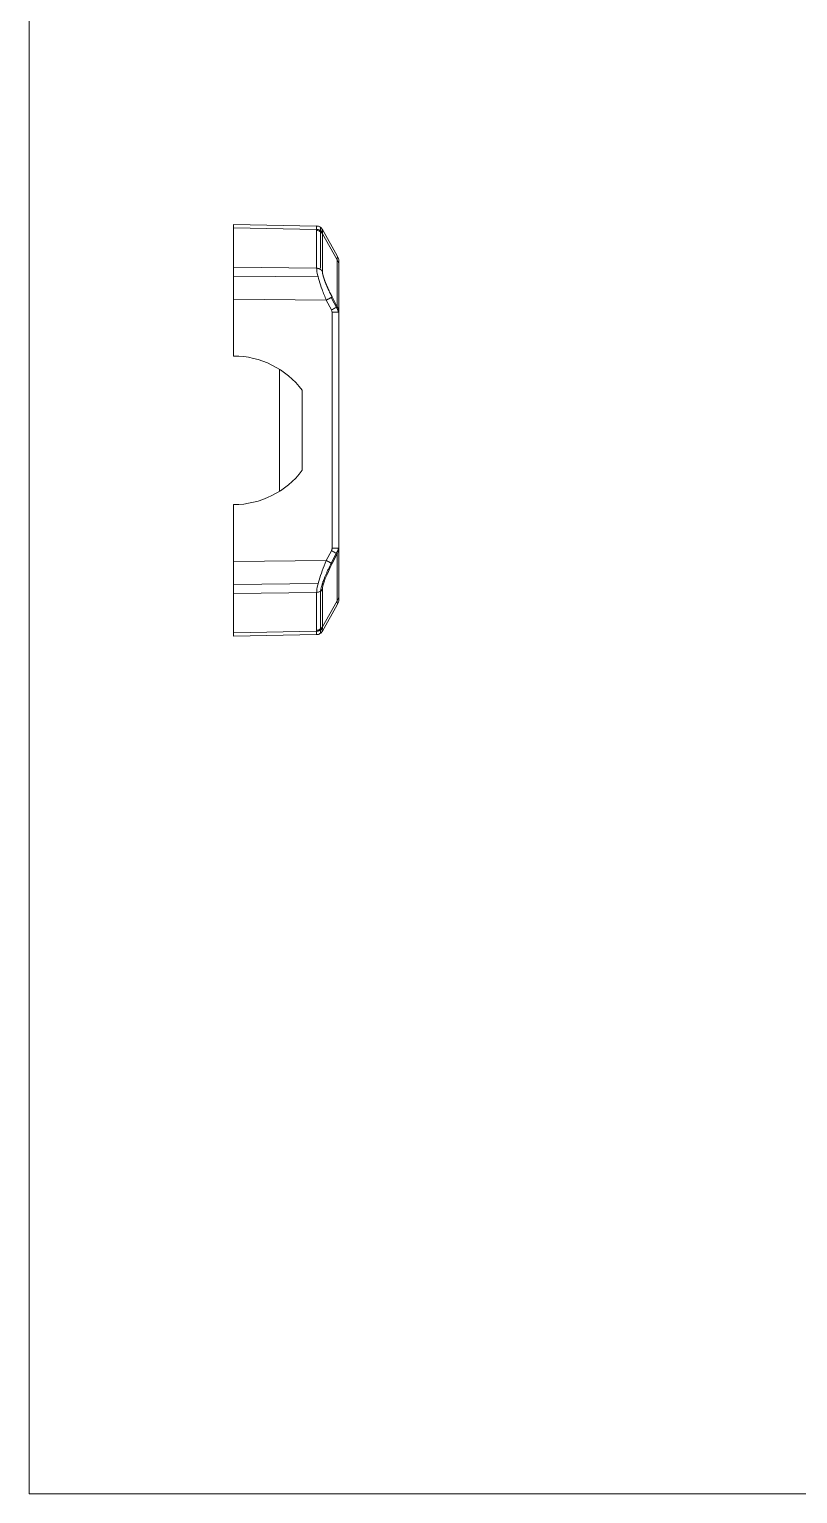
# Model space of a CAD drawing. Extents: x -778 to -614, y -2061 to -1833.
# Drawn here: x -778.5 to -744.7, y -2061.1 to -1996.7 of the extents above; entities that cross this region are included whole.
import ezdxf

# ---------------------------------------------------------------- set-up
doc = ezdxf.new("R2010")
doc.units = 0
doc.header["$MEASUREMENT"] = 0
doc.layers.add('3', color=7, linetype='Continuous')

msp = doc.modelspace()

# ---------------------------------------------------------------- linework, layer by layer
at = {"linetype": 'Continuous', "lineweight": 0}
msp.add_lwpolyline([(-778.457, -1974.121), (-613.541, -1974.121), (-613.541, -2061.092), (-778.457, -2061.092)], close=True, dxfattribs=at)
at = {"layer": '3', "color": 213, "linetype": 'Continuous', "lineweight": 0}
for p, q in [((-765.825, -2005.364), (-769.47, -2005.301)), ((-769.47, -2005.301), (-765.823, -2005.364)), ((-769.47, -2005.45), (-769.47, -2005.301)), ((-769.47, -2005.45), (-769.47, -2005.301)), ((-769.47, -2005.45), (-769.47, -2007.179)), ((-769.47, -2005.45), (-769.47, -2007.179)), ((-764.912, -2006.673), (-765.566, -2005.517)), ((-769.47, -2008.574), (-769.47, -2007.179)), ((-769.47, -2008.574), (-769.47, -2007.179)), ((-764.847, -2006.973), (-764.847, -2006.92)), ((-764.847, -2007.086), (-764.847, -2006.973)), ((-764.847, -2009.158), (-764.847, -2007.086)), ((-769.47, -2008.574), (-769.47, -2011.079)), ((-769.47, -2008.574), (-769.47, -2011.079)), ((-764.847, -2009.158), (-764.847, -2019.533)), ((-767.46, -2011.66), (-767.46, -2017.031)), ((-766.455, -2012.587), (-766.455, -2016.104)), ((-769.47, -2020.117), (-769.47, -2017.612)), ((-769.47, -2020.117), (-769.47, -2017.612)), ((-764.847, -2019.533), (-764.847, -2021.604)), ((-769.47, -2020.117), (-769.47, -2021.512)), ((-769.47, -2020.117), (-769.47, -2021.512)), ((-769.47, -2023.241), (-769.47, -2021.512)), ((-769.47, -2023.241), (-769.47, -2021.512)), ((-764.912, -2022.018), (-765.566, -2023.174)), ((-764.847, -2021.679), (-764.847, -2021.604)), ((-764.847, -2021.771), (-764.847, -2021.679)), ((-769.47, -2023.241), (-769.47, -2023.391)), ((-769.47, -2023.241), (-769.47, -2023.391)), ((-765.825, -2023.327), (-769.47, -2023.391))]:
    msp.add_line(p, q, dxfattribs=at)
at = {"layer": '3', "color": 18, "linetype": 'Continuous', "lineweight": 0}
for p, q in [((-765.825, -2005.514), (-769.47, -2005.45)), ((-765.823, -2005.56), (-765.823, -2007.221)), ((-765.651, -2005.613), (-765.651, -2007.223)), ((-765.566, -2005.701), (-765.566, -2007.363)), ((-764.912, -2006.857), (-765.566, -2005.701)), ((-765.823, -2007.221), (-769.47, -2007.179)), ((-764.912, -2008.914), (-764.912, -2006.857)), ((-765.754, -2007.605), (-769.47, -2007.562)), ((-765.178, -2008.506), (-764.912, -2009.012)), ((-765.138, -2008.484), (-764.912, -2008.914)), ((-765.395, -2008.621), (-769.47, -2008.574)), ((-765.395, -2008.621), (-765.169, -2009.051)), ((-765.143, -2019.533), (-765.143, -2009.158)), ((-765.395, -2020.07), (-769.47, -2020.117)), ((-765.395, -2020.07), (-765.169, -2019.64)), ((-765.178, -2020.185), (-764.912, -2019.679)), ((-765.138, -2020.207), (-764.912, -2019.777)), ((-764.912, -2019.777), (-764.912, -2021.834)), ((-765.754, -2021.086), (-769.47, -2021.129)), ((-765.566, -2022.99), (-765.566, -2021.328)), ((-765.823, -2021.47), (-769.47, -2021.512)), ((-765.823, -2023.131), (-765.823, -2021.47)), ((-765.651, -2021.468), (-765.651, -2023.077)), ((-764.912, -2021.834), (-765.566, -2022.99)), ((-765.825, -2023.177), (-769.47, -2023.241))]:
    msp.add_line(p, q, dxfattribs=at)
at = {"layer": '3', "color": 213, "linetype": 'Continuous', "lineweight": 0}
for points in [[(-765.395, -2008.621, 0), (-765.388, -2008.618, 0), (-765.38, -2008.614, 0), (-765.373, -2008.61, 0), (-765.366, -2008.606, 0), (-765.359, -2008.602, 0), (-765.351, -2008.599, 0), (-765.344, -2008.595, 0), (-765.337, -2008.591, 0), (-765.33, -2008.587, 0), (-765.323, -2008.584, 0), (-765.316, -2008.58, 0), (-765.309, -2008.576, 0), (-765.302, -2008.573, 0), (-765.296, -2008.569, 0), (-765.289, -2008.565, 0), (-765.282, -2008.562, 0), (-765.276, -2008.559, 0), (-765.269, -2008.555, 0), (-765.263, -2008.552, 0), (-765.257, -2008.548, 0), (-765.251, -2008.545, 0), (-765.245, -2008.542, 0), (-765.239, -2008.539, 0), (-765.233, -2008.536, 0), (-765.227, -2008.533, 0), (-765.222, -2008.53, 0), (-765.217, -2008.527, 0), (-765.211, -2008.524, 0), (-765.206, -2008.521, 0), (-765.201, -2008.519, 0), (-765.197, -2008.516, 0), (-765.192, -2008.514, 0), (-765.187, -2008.511, 0), (-765.183, -2008.509, 0), (-765.179, -2008.507, 0), (-765.175, -2008.505, 0), (-765.171, -2008.502, 0), (-765.167, -2008.5, 0), (-765.164, -2008.499, 0), (-765.161, -2008.497, 0), (-765.157, -2008.495, 0), (-765.155, -2008.493, 0), (-765.152, -2008.492, 0), (-765.149, -2008.49, 0), (-765.147, -2008.489, 0), (-765.145, -2008.488, 0), (-765.143, -2008.487, 0), (-765.141, -2008.486, 0), (-765.139, -2008.485, 0)], [(-765.138, -2020.207, 0), (-765.139, -2020.206, 0), (-765.141, -2020.205, 0), (-765.143, -2020.204, 0), (-765.145, -2020.203, 0), (-765.147, -2020.202, 0), (-765.149, -2020.201, 0), (-765.152, -2020.199, 0), (-765.155, -2020.198, 0), (-765.157, -2020.196, 0), (-765.161, -2020.194, 0), (-765.164, -2020.192, 0), (-765.167, -2020.191, 0), (-765.171, -2020.189, 0), (-765.175, -2020.186, 0), (-765.179, -2020.184, 0), (-765.183, -2020.182, 0), (-765.187, -2020.18, 0), (-765.192, -2020.177, 0), (-765.197, -2020.175, 0), (-765.201, -2020.172, 0), (-765.206, -2020.17, 0), (-765.211, -2020.167, 0), (-765.217, -2020.164, 0), (-765.222, -2020.161, 0), (-765.227, -2020.158, 0), (-765.233, -2020.155, 0), (-765.239, -2020.152, 0), (-765.245, -2020.149, 0), (-765.251, -2020.146, 0), (-765.257, -2020.143, 0), (-765.263, -2020.139, 0), (-765.269, -2020.136, 0), (-765.276, -2020.133, 0), (-765.282, -2020.129, 0), (-765.289, -2020.126, 0), (-765.296, -2020.122, 0), (-765.302, -2020.118, 0), (-765.309, -2020.115, 0), (-765.316, -2020.111, 0), (-765.323, -2020.108, 0), (-765.33, -2020.104, 0), (-765.337, -2020.1, 0), (-765.344, -2020.096, 0), (-765.351, -2020.093, 0), (-765.359, -2020.089, 0), (-765.366, -2020.085, 0), (-765.373, -2020.081, 0), (-765.38, -2020.077, 0), (-765.388, -2020.073, 0)]]:
    msp.add_polyline3d(points, dxfattribs=at)
at = {"layer": '3', "color": 18, "linetype": 'Continuous', "lineweight": 0}
for points in [[(-764.859, -2009.158, 0), (-764.86, -2009.155, 0), (-764.861, -2009.152, 0), (-764.861, -2009.149, 0), (-764.862, -2009.146, 0), (-764.863, -2009.143, 0), (-764.864, -2009.14, 0), (-764.864, -2009.137, 0), (-764.865, -2009.134, 0), (-764.866, -2009.13, 0), (-764.867, -2009.127, 0), (-764.868, -2009.124, 0), (-764.868, -2009.121, 0), (-764.869, -2009.118, 0), (-764.87, -2009.115, 0), (-764.871, -2009.112, 0), (-764.872, -2009.109, 0), (-764.873, -2009.107, 0), (-764.874, -2009.104, 0), (-764.875, -2009.101, 0), (-764.876, -2009.098, 0), (-764.877, -2009.095, 0), (-764.878, -2009.092, 0), (-764.879, -2009.089, 0), (-764.88, -2009.086, 0), (-764.881, -2009.083, 0), (-764.882, -2009.08, 0), (-764.883, -2009.077, 0), (-764.884, -2009.074, 0), (-764.885, -2009.071, 0), (-764.886, -2009.068, 0), (-764.887, -2009.066, 0), (-764.889, -2009.063, 0), (-764.89, -2009.06, 0), (-764.891, -2009.057, 0), (-764.892, -2009.054, 0), (-764.893, -2009.051, 0), (-764.895, -2009.048, 0), (-764.896, -2009.046, 0), (-764.897, -2009.043, 0), (-764.898, -2009.04, 0), (-764.9, -2009.037, 0), (-764.901, -2009.034, 0), (-764.902, -2009.031, 0), (-764.904, -2009.029, 0), (-764.905, -2009.026, 0), (-764.906, -2009.023, 0), (-764.908, -2009.02, 0), (-764.909, -2009.018, 0), (-764.91, -2009.015, 0)], [(-764.912, -2019.679, 0), (-764.91, -2019.676, 0), (-764.909, -2019.673, 0), (-764.908, -2019.671, 0), (-764.906, -2019.668, 0), (-764.905, -2019.665, 0), (-764.904, -2019.662, 0), (-764.902, -2019.66, 0), (-764.901, -2019.657, 0), (-764.9, -2019.654, 0), (-764.898, -2019.651, 0), (-764.897, -2019.648, 0), (-764.896, -2019.645, 0), (-764.895, -2019.643, 0), (-764.893, -2019.64, 0), (-764.892, -2019.637, 0), (-764.891, -2019.634, 0), (-764.89, -2019.631, 0), (-764.889, -2019.628, 0), (-764.887, -2019.625, 0), (-764.886, -2019.623, 0), (-764.885, -2019.62, 0), (-764.884, -2019.617, 0), (-764.883, -2019.614, 0), (-764.882, -2019.611, 0), (-764.881, -2019.608, 0), (-764.88, -2019.605, 0), (-764.879, -2019.602, 0), (-764.878, -2019.599, 0), (-764.877, -2019.596, 0), (-764.876, -2019.593, 0), (-764.875, -2019.59, 0), (-764.874, -2019.587, 0), (-764.873, -2019.584, 0), (-764.872, -2019.581, 0), (-764.871, -2019.578, 0), (-764.87, -2019.575, 0), (-764.869, -2019.572, 0), (-764.868, -2019.569, 0), (-764.868, -2019.566, 0), (-764.867, -2019.563, 0), (-764.866, -2019.56, 0), (-764.865, -2019.557, 0), (-764.864, -2019.554, 0), (-764.864, -2019.551, 0), (-764.863, -2019.548, 0), (-764.862, -2019.545, 0), (-764.861, -2019.542, 0), (-764.861, -2019.539, 0), (-764.86, -2019.536, 0)], [(-765.177, -2020.185, 0), (-765.194, -2020.219, 0), (-765.211, -2020.252, 0), (-765.227, -2020.285, 0), (-765.243, -2020.318, 0), (-765.259, -2020.351, 0), (-765.275, -2020.384, 0), (-765.291, -2020.417, 0), (-765.306, -2020.449, 0), (-765.321, -2020.481, 0), (-765.336, -2020.513, 0), (-765.351, -2020.545, 0), (-765.365, -2020.577, 0), (-765.379, -2020.608, 0), (-765.393, -2020.639, 0), (-765.406, -2020.67, 0), (-765.419, -2020.701, 0), (-765.432, -2020.731, 0), (-765.445, -2020.761, 0), (-765.457, -2020.79, 0), (-765.469, -2020.82, 0), (-765.48, -2020.848, 0), (-765.491, -2020.877, 0), (-765.502, -2020.905, 0), (-765.513, -2020.933, 0), (-765.523, -2020.96, 0), (-765.533, -2020.987, 0), (-765.542, -2021.013, 0), (-765.551, -2021.039, 0), (-765.56, -2021.064, 0), (-765.568, -2021.089, 0), (-765.576, -2021.113, 0), (-765.584, -2021.137, 0), (-765.591, -2021.161, 0), (-765.597, -2021.183, 0), (-765.604, -2021.206, 0), (-765.61, -2021.227, 0), (-765.615, -2021.249, 0), (-765.621, -2021.269, 0), (-765.625, -2021.289, 0), (-765.63, -2021.309, 0), (-765.634, -2021.327, 0), (-765.637, -2021.346, 0), (-765.64, -2021.363, 0), (-765.643, -2021.38, 0), (-765.645, -2021.396, 0), (-765.647, -2021.412, 0), (-765.649, -2021.427, 0), (-765.65, -2021.441, 0), (-765.65, -2021.455, 0)], [(-765.651, -2023.122, 0), (-765.651, -2023.121, 0), (-765.651, -2023.12, 0), (-765.651, -2023.119, 0), (-765.651, -2023.118, 0), (-765.651, -2023.118, 0), (-765.651, -2023.117, 0), (-765.651, -2023.116, 0), (-765.651, -2023.115, 0), (-765.651, -2023.114, 0), (-765.651, -2023.113, 0), (-765.651, -2023.113, 0), (-765.651, -2023.112, 0), (-765.651, -2023.111, 0), (-765.651, -2023.11, 0), (-765.651, -2023.109, 0), (-765.651, -2023.108, 0), (-765.651, -2023.108, 0), (-765.651, -2023.107, 0), (-765.652, -2023.106, 0), (-765.652, -2023.105, 0), (-765.652, -2023.104, 0), (-765.652, -2023.103, 0), (-765.652, -2023.103, 0), (-765.652, -2023.102, 0), (-765.652, -2023.101, 0), (-765.652, -2023.1, 0), (-765.652, -2023.099, 0), (-765.652, -2023.098, 0), (-765.652, -2023.098, 0), (-765.652, -2023.097, 0), (-765.652, -2023.096, 0), (-765.652, -2023.095, 0), (-765.652, -2023.094, 0), (-765.652, -2023.093, 0), (-765.652, -2023.093, 0), (-765.652, -2023.092, 0), (-765.653, -2023.091, 0), (-765.653, -2023.09, 0), (-765.653, -2023.089, 0), (-765.653, -2023.088, 0), (-765.653, -2023.088, 0), (-765.653, -2023.087, 0), (-765.653, -2023.086, 0), (-765.653, -2023.085, 0), (-765.653, -2023.084, 0), (-765.653, -2023.084, 0), (-765.653, -2023.083, 0), (-765.653, -2023.082, 0), (-765.653, -2023.081, 0)]]:
    msp.add_polyline3d(points, dxfattribs=at)
at = {"layer": '3', "color": 213, "linetype": 'Continuous', "lineweight": 0}
for centre, start, end in [((-769.47, -2014.848), 36.8699, 90), ((-769.47, -2013.843), 270, 323.1301)]:
    msp.add_arc(centre, 3.769, start, end, dxfattribs=at)
at = {"layer": '3', "color": 18, "linetype": 'Continuous', "lineweight": 0}
for points, degree, knots in [([(-765.825, -2005.364), (-765.827, -2005.371), (-765.832, -2005.383), (-765.827, -2005.47), (-765.825, -2005.514)], 3, [0, 0, 0, 0, 0.499858, 1, 1, 1, 1]), ([(-765.567, -2005.518), (-765.569, -2005.525), (-765.573, -2005.538), (-765.569, -2005.615), (-765.567, -2005.653)], 3, [0, 0, 0, 0, 0.499906, 1, 1, 1, 1]), ([(-765.823, -2007.221), (-765.817, -2007.287), (-765.806, -2007.421), (-765.716, -2007.754), (-765.58, -2008.164), (-765.459, -2008.463), (-765.395, -2008.621)], 3, [0, 0, 0, 0, 0.231846, 0.478725, 0.722276, 1, 1, 1, 1]), ([(-764.912, -2006.857), (-764.911, -2006.805), (-764.909, -2006.702), (-764.911, -2006.683), (-764.912, -2006.673)], 3, [0, 0, 0, 0, 0.500011, 1, 1, 1, 1]), ([(-764.912, -2006.857), (-764.891, -2006.892), (-764.874, -2006.929), (-764.852, -2007.007), (-764.847, -2007.047), (-764.847, -2007.086)], 3, [0, 0, 0, 0, 0.5, 0.5, 1, 1, 1, 1]), ([(-765.566, -2007.363), (-765.566, -2007.429), (-765.538, -2007.538), (-765.509, -2007.649), (-765.453, -2007.798), (-765.396, -2007.949), (-765.315, -2008.125), (-765.234, -2008.3), (-765.138, -2008.484)], 2, [0, 0, 0, 0.25, 0.25, 0.5, 0.5, 0.75, 0.75, 1, 1, 1]), ([(-764.912, -2008.914), (-764.917, -2008.917), (-764.928, -2008.923), (-764.959, -2008.94), (-764.98, -2008.951), (-765.028, -2008.977), (-765.056, -2008.992), (-765.113, -2009.022), (-765.142, -2009.037), (-765.169, -2009.051)], 3, [0, 0, 0, 0, 0.25, 0.25, 0.5, 0.5, 0.75, 0.75, 1, 1, 1, 1]), ([(-765.823, -2021.47), (-765.817, -2021.404), (-765.805, -2021.269), (-765.714, -2020.93), (-765.576, -2020.519), (-765.456, -2020.221), (-765.395, -2020.07)], 3, [0, 0, 0, 0, 0.23451, 0.478722, 0.735724, 1, 1, 1, 1]), ([(-764.912, -2019.777), (-764.923, -2019.771), (-764.955, -2019.753), (-765.048, -2019.704), (-765.108, -2019.672), (-765.169, -2019.64)], 3, [0, 0, 0, 0, 0.5, 0.5, 1, 1, 1, 1]), ([(-764.847, -2019.535), (-764.845, -2019.53), (-764.854, -2019.533), (-764.882, -2019.533), (-764.904, -2019.533), (-764.962, -2019.533), (-764.997, -2019.533), (-765.07, -2019.533), (-765.108, -2019.533), (-765.143, -2019.533)], 3, [0, 0, 0, 0, 0.25, 0.25, 0.5, 0.5, 0.75, 0.75, 1, 1, 1, 1]), ([(-765.566, -2021.328), (-765.591, -2021.37), (-765.629, -2021.406), (-765.719, -2021.455), (-765.771, -2021.469), (-765.823, -2021.47)], 3, [0, 0, 0, 0, 0.5, 0.5, 1, 1, 1, 1]), ([(-764.912, -2021.834), (-764.911, -2021.886), (-764.91, -2021.937), (-764.91, -2021.999), (-764.911, -2022.009), (-764.912, -2022.018)], 3, [0, 0, 0, 0, 0.5, 0.500011, 1, 1, 1, 1]), ([(-765.825, -2023.327), (-765.827, -2023.321), (-765.832, -2023.308), (-765.827, -2023.221), (-765.825, -2023.177)], 3, [0, 0, 0, 0, 0.500003, 1, 1, 1, 1]), ([(-765.655, -2023.27), (-765.655, -2023.255), (-765.654, -2023.235), (-765.653, -2023.212), (-765.652, -2023.187), (-765.651, -2023.157), (-765.649, -2023.123)], 3, [0, 0, 0, 0, 0.47223, 0.47223, 0.47223, 1, 1, 1, 1]), ([(-765.567, -2023.173), (-765.571, -2023.162), (-765.571, -2023.119), (-765.569, -2023.065), (-765.567, -2023.038)], 3, [0, 0, 0, 0, 0.684865, 1, 1, 1, 1])]:
    msp.add_open_spline(points, degree=degree, knots=knots, dxfattribs=at)
at = {"layer": '3', "color": 213, "linetype": 'Continuous', "lineweight": 0}
for points, degree in [([(-765.823, -2005.363), (-765.824, -2005.364), (-765.824, -2005.364), (-765.825, -2005.365)], 3), ([(-765.825, -2005.513), (-765.824, -2005.529), (-765.824, -2005.544), (-765.823, -2005.56)], 3), ([(-765.566, -2005.517), (-765.566, -2005.518), (-765.567, -2005.518), (-765.567, -2005.518)], 3), ([(-765.567, -2005.654), (-765.567, -2005.67), (-765.566, -2005.685), (-765.566, -2005.701)], 3), ([(-764.912, -2006.673), (-764.869, -2006.748), (-764.847, -2006.834), (-764.847, -2006.92)], 3), ([(-765.823, -2023.327), (-765.823, -2023.327), (-765.825, -2023.327)], 2)]:
    msp.add_open_spline(points, degree=degree, dxfattribs=at)
for points, knots in [([(-765.567, -2005.518), (-765.591, -2005.475), (-765.629, -2005.434), (-765.721, -2005.379), (-765.775, -2005.365), (-765.825, -2005.364)], [0, 0, 0, 0, 0.5, 0.5, 1, 1, 1, 1]), ([(-765.567, -2005.654), (-765.593, -2005.612), (-765.63, -2005.576), (-765.72, -2005.527), (-765.772, -2005.513), (-765.825, -2005.513)], [0, 0, 0, 0, 0.5, 0.5, 1, 1, 1, 1]), ([(-765.566, -2005.517), (-765.592, -2005.472), (-765.629, -2005.433), (-765.719, -2005.379), (-765.771, -2005.364), (-765.823, -2005.363)], [0, 0, 0, 0, 0.5, 0.5, 1, 1, 1, 1]), ([(-765.566, -2005.701), (-765.591, -2005.659), (-765.629, -2005.624), (-765.719, -2005.574), (-765.771, -2005.561), (-765.823, -2005.56)], [0, 0, 0, 0, 0.5, 0.5, 1, 1, 1, 1]), ([(-764.912, -2008.914), (-764.895, -2008.947), (-764.857, -2009.024), (-764.85, -2009.109), (-764.847, -2009.158)], [0, 0, 0, 0, 0.430795, 1, 1, 1, 1]), ([(-764.912, -2019.777), (-764.902, -2019.758), (-764.882, -2019.721), (-764.866, -2019.671), (-764.856, -2019.631), (-764.851, -2019.601), (-764.847, -2019.568), (-764.847, -2019.545), (-764.847, -2019.533)], [0, 0, 0, 0, 0.249151, 0.50032, 0.609175, 0.728756, 0.859044, 1, 1, 1, 1]), ([(-764.912, -2022.018), (-764.891, -2021.981), (-764.874, -2021.94), (-764.852, -2021.857), (-764.847, -2021.813), (-764.847, -2021.771)], [0, 0, 0, 0, 0.5, 0.5, 1, 1, 1, 1]), ([(-765.567, -2023.173), (-765.592, -2023.219), (-765.63, -2023.257), (-765.72, -2023.311), (-765.772, -2023.326), (-765.825, -2023.327)], [0, 0, 0, 0, 0.5, 0.5, 1, 1, 1, 1]), ([(-765.565, -2022.99), (-765.591, -2023.032), (-765.629, -2023.068), (-765.719, -2023.117), (-765.771, -2023.131), (-765.823, -2023.131)], [0, 0, 0, 0, 0.5, 0.5, 1, 1, 1, 1]), ([(-765.566, -2023.174), (-765.591, -2023.219), (-765.629, -2023.258), (-765.719, -2023.311), (-765.771, -2023.326), (-765.823, -2023.327)], [0, 0, 0, 0, 0.5, 0.5, 1, 1, 1, 1])]:
    msp.add_open_spline(points, degree=3, knots=knots, dxfattribs=at)
at = {"layer": '3', "color": 18, "linetype": 'Continuous', "lineweight": 0}
for points, degree in [([(-765.649, -2005.568), (-765.653, -2005.506), (-765.655, -2005.457), (-765.655, -2005.423)], 3), ([(-765.169, -2009.051), (-765.152, -2009.084), (-765.143, -2009.121), (-765.143, -2009.158)], 3), ([(-764.845, -2009.158), (-764.849, -2009.158), (-764.987, -2009.158), (-765.143, -2009.158)], 3), ([(-765.169, -2019.64), (-765.143, -2019.59), (-765.143, -2019.533)], 2), ([(-765.566, -2021.328), (-765.566, -2021.139), (-765.373, -2020.655), (-765.138, -2020.207)], 3), ([(-764.912, -2021.834), (-764.869, -2021.764), (-764.847, -2021.685), (-764.847, -2021.605)], 3), ([(-765.825, -2023.177), (-765.823, -2023.154), (-765.823, -2023.131)], 2), ([(-765.567, -2023.038), (-765.566, -2023.022), (-765.566, -2023.006), (-765.565, -2022.99)], 3), ([(-765.565, -2023.174), (-765.566, -2023.174), (-765.566, -2023.173), (-765.567, -2023.173)], 3)]:
    msp.add_open_spline(points, degree=degree, dxfattribs=at)
msp.add_rational_spline([(-765.566, -2007.363), (-765.619, -2007.276), (-765.712, -2007.223), (-765.823, -2007.221)], [1.12666143511, 0.999698502736, 0.96818443084, 1.03211921942], degree=3, dxfattribs=at)
at = {"layer": '3', "color": 213, "linetype": 'Continuous', "lineweight": 0}
msp.add_rational_spline([(-765.567, -2023.037), (-765.621, -2023.126), (-765.715, -2023.177), (-765.825, -2023.177)], [1.07168126174, 0.976432204407, 0.976107357767, 1.07070672182], degree=3, dxfattribs=at)

doc.saveas('drawing.dxf')
